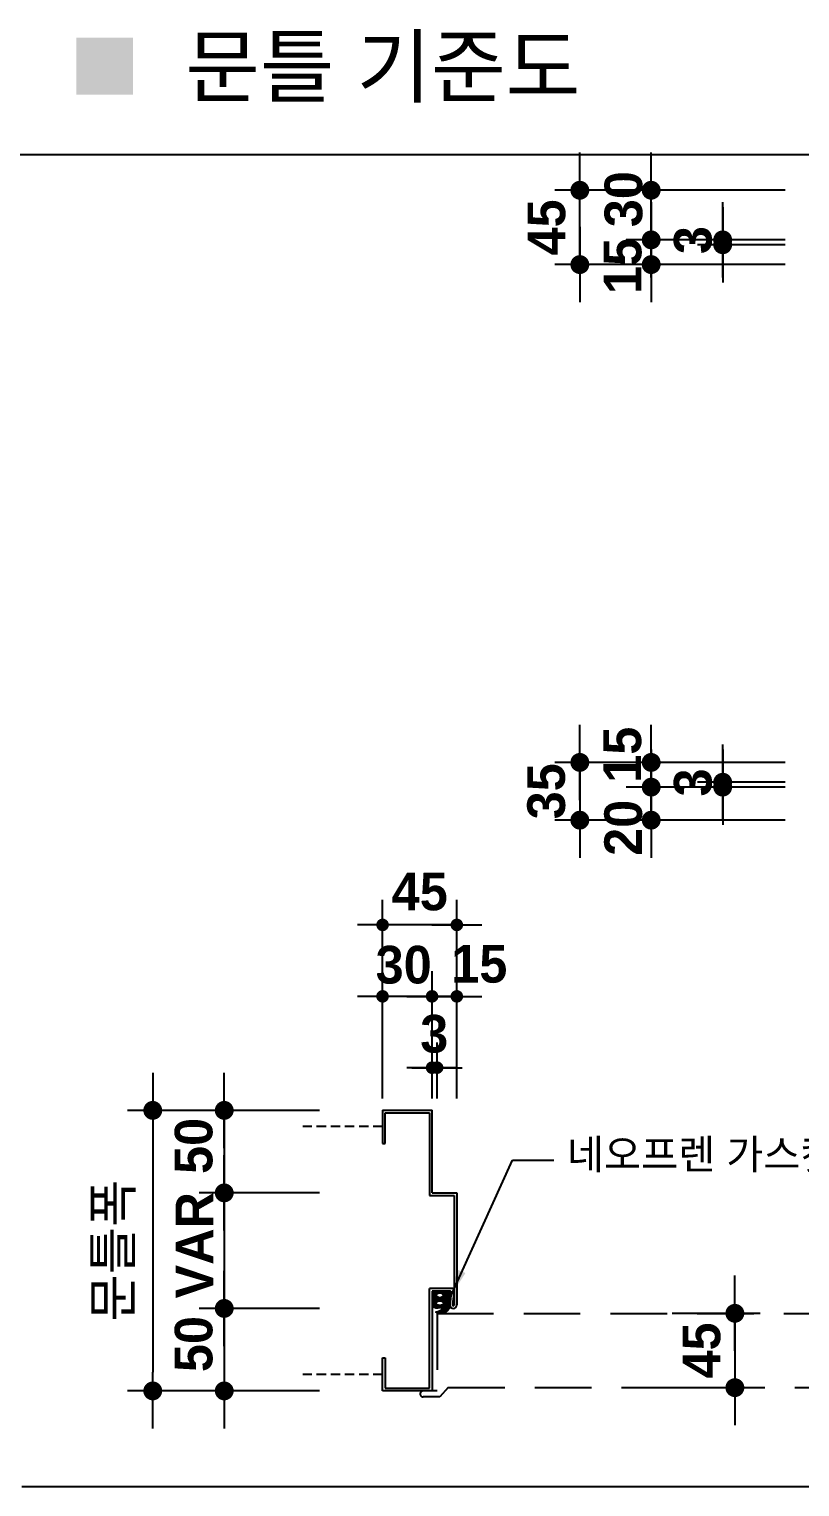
# Model space of a CAD drawing. Extents: x 2158 to 80698, y 2200 to 50885.
# Drawn here: x 39906 to 46040, y 21467 to 33075 of the extents above; entities that cross this region are included whole.
import ezdxf

# ---------------------------------------------------------------- set-up
doc = ezdxf.new("R2010")
doc.units = 0
doc.header["$LTSCALE"] = 300
doc.header["$MEASUREMENT"] = 0
doc.header["$PDSIZE"] = -2
doc.linetypes.add('HID', pattern=[2.3, 1.5, -0.8])
doc.linetypes.add('HIDDEN', pattern=[0.375, 0.25, -0.125])
doc.layers.get('0').update_dxf_attribs({"linetype": 'CONTINUOUS'})
doc.layers.get('Defpoints').update_dxf_attribs({"color": 143, "linetype": 'CONTINUOUS'})
for name, color, linetype in [('A-ANNO-GRA1', 7, 'CONTINUOUS'), ('A-ANNO-LEAD', 4, 'CONTINUOUS'), ('A-ANNO-TEXT1', 7, 'CONTINUOUS'), ('A-DWXM-DOOR', 4, 'CONTINUOUS'), ('A-ST-AXIS-BUB', 7, 'CONTINUOUS'), ('A-ST-AXIS-DIM', 7, 'CONTINUOUS'), ('A-WAXM', 3, 'CONTINUOUS')]:
    doc.layers.add(name, color=color, linetype=linetype)
doc.styles.add('2020음성 1차', font='나눔고딕Bold.ttf')
doc.dimstyles.new('CDIM', dxfattribs={"dimscale": 100, "dimtxt": 3, "dimasz": 1, "dimexe": 2, "dimexo": 1, "dimgap": 1, "dimtad": 1, "dimdec": 0, "dimrnd": 0.5, "dimzin": 0, "dimdsep": 32, "dimtxsty": '2020음성 1차', "dimblk1": '_CIDOT', "dimblk2": '_CIDOT', "dimsah": 1, "dimcen": 5.5, "dimclrd": 2, "dimclre": 2, "dimclrt": 7, "dimadec": 0, "dimazin": 0, "dimtfac": 1, "dimtdec": 0, "dimtix": 1, "dimtmove": 2, "dimatfit": 1, "dimldrblk": 'DOT', "dimfxl": 1, "dimtolj": 1, "dimtzin": 0, "dimlwd": -1, "dimarcsym": 0})

# ---------------------------------------------------------------- blocks, each defined once
blk = doc.blocks.new('_CIDOT')
at = {"color": 0, "linetype": 'ByBlock'}
blk.add_line((2, 0), (-1, 0), dxfattribs=at)
at = {"color": 0, "linetype": 'ByBlock', "const_width": 0.5}
blk.add_lwpolyline([(-0.25, 0, 1), (0.25, 0, 1)], format="xyb", close=True, dxfattribs=at)
blk = doc.blocks.new('*D127')
at = {"layer": 'A-ST-AXIS-DIM'}
for p, q in [((44857, 31942), (44857, 32092)), ((44857, 31397), (44857, 31792)), ((44857, 31247), (44857, 31097))]:
    blk.add_line(p, q, dxfattribs=at)
at = {"layer": 'A-ST-AXIS-DIM', "lineweight": -2}
for p, q in [((45922, 31792), (44657, 31792)), ((45922, 31397), (44657, 31397))]:
    blk.add_line(p, q, dxfattribs=at)
at = {"layer": 'Defpoints', "color": 0}
for p in [(44857, 31792), (46022, 31792), (46022, 31397)]:
    blk.add_point(p, dxfattribs=at)
at = {"layer": 'A-ST-AXIS-DIM', "linetype": 'ByBlock', "xscale": 150, "yscale": 150, "zscale": 150}
for p, rotation in [((44857, 31792), 270), ((44857, 31397), 90)]:
    blk.add_blockref('_CIDOT', p, dxfattribs=dict(at, rotation=rotation))
at = {"layer": 'A-ST-AXIS-DIM', "color": 3, "ltscale": 10, "insert": (44638, 31721), "char_height": 300, "attachment_point": 5, "rotation": 90, "style": '2020음성 1차'}
blk.add_mtext('\\A1;30', dxfattribs=at)
blk = doc.blocks.new('_Dot')
at = {"color": 0, "lineweight": -2}
blk.add_line((-0.5, 0), (-1, 0), dxfattribs=at)
at = {"color": 0, "const_width": 0.5}
blk.add_lwpolyline([(-0.25, 0, 1), (0.25, 0, 1)], format="xyb", close=True, dxfattribs=at)
blk = doc.blocks.new('*D128')
at = {"layer": 'A-ST-AXIS-DIM'}
for p, q in [((44857, 31547), (44857, 31697)), ((44857, 31200), (44857, 31397)), ((44857, 31050), (44857, 30900))]:
    blk.add_line(p, q, dxfattribs=at)
at = {"layer": 'A-ST-AXIS-DIM', "lineweight": -2}
for p, q in [((45922, 31397), (44657, 31397)), ((45922, 31200), (44657, 31200))]:
    blk.add_line(p, q, dxfattribs=at)
at = {"layer": 'Defpoints', "color": 0}
for p in [(44857, 31397), (46022, 31397), (46022, 31200)]:
    blk.add_point(p, dxfattribs=at)
at = {"layer": 'A-ST-AXIS-DIM', "linetype": 'ByBlock', "xscale": 150, "yscale": 150, "zscale": 150}
for p, rotation in [((44857, 31397), 270), ((44857, 31200), 90)]:
    blk.add_blockref('_CIDOT', p, dxfattribs=dict(at, rotation=rotation))
at = {"layer": 'A-ST-AXIS-DIM', "color": 3, "ltscale": 10, "insert": (44631, 31189), "char_height": 300, "attachment_point": 5, "rotation": 90, "style": '2020음성 1차'}
blk.add_mtext('\\A1;15', dxfattribs=at)
blk = doc.blocks.new('*D129')
at = {"layer": 'A-ST-AXIS-DIM'}
for p, q in [((44289, 31942), (44289, 32092)), ((44289, 31200), (44289, 31792)), ((44289, 31050), (44289, 30900))]:
    blk.add_line(p, q, dxfattribs=at)
at = {"layer": 'A-ST-AXIS-DIM', "lineweight": -2}
for p, q in [((45922, 31792), (44089, 31792)), ((45922, 31200), (44089, 31200))]:
    blk.add_line(p, q, dxfattribs=at)
at = {"layer": 'Defpoints', "color": 0}
for p in [(44289, 31792), (46022, 31792), (46022, 31200)]:
    blk.add_point(p, dxfattribs=at)
at = {"layer": 'A-ST-AXIS-DIM', "linetype": 'ByBlock', "xscale": 150, "yscale": 150, "zscale": 150}
for p, rotation in [((44289, 31792), 270), ((44289, 31200), 90)]:
    blk.add_blockref('_CIDOT', p, dxfattribs=dict(at, rotation=rotation))
at = {"layer": 'A-ST-AXIS-DIM', "color": 3, "ltscale": 10, "insert": (44025, 31496), "char_height": 300, "attachment_point": 5, "rotation": 90, "style": '2020음성 1차'}
blk.add_mtext('\\A1;45', dxfattribs=at)
blk = doc.blocks.new('*D134')
at = {"layer": 'A-ST-AXIS-DIM'}
for p, q in [((44857, 27189), (44857, 27339)), ((44857, 27039), (44857, 26776)), ((44857, 26626), (44857, 26476))]:
    blk.add_line(p, q, dxfattribs=at)
at = {"layer": 'A-ST-AXIS-DIM', "lineweight": -2}
for p, q in [((45922, 27039), (44657, 27039)), ((45922, 26776), (44657, 26776))]:
    blk.add_line(p, q, dxfattribs=at)
at = {"layer": 'Defpoints', "color": 0}
for p in [(46022, 27039), (44857, 26776), (46022, 26776)]:
    blk.add_point(p, dxfattribs=at)
at = {"layer": 'A-ST-AXIS-DIM', "linetype": 'ByBlock', "xscale": 150, "yscale": 150, "zscale": 150}
for p, rotation in [((44857, 27039), 270), ((44857, 26776), 90)]:
    blk.add_blockref('_CIDOT', p, dxfattribs=dict(at, rotation=rotation))
at = {"layer": 'A-ST-AXIS-DIM', "color": 3, "ltscale": 10, "insert": (44636, 26715), "char_height": 300, "attachment_point": 5, "rotation": 90, "style": '2020음성 1차'}
blk.add_mtext('\\A1;20', dxfattribs=at)
blk = doc.blocks.new('*D135')
at = {"layer": 'A-ST-AXIS-DIM'}
for p, q in [((44857, 27386), (44857, 27536)), ((44857, 27236), (44857, 27039)), ((44857, 26889), (44857, 26739))]:
    blk.add_line(p, q, dxfattribs=at)
at = {"layer": 'A-ST-AXIS-DIM', "lineweight": -2}
for p, q in [((45922, 27236), (44657, 27236)), ((45922, 27039), (44657, 27039))]:
    blk.add_line(p, q, dxfattribs=at)
at = {"layer": 'Defpoints', "color": 0}
for p in [(46022, 27236), (44857, 27039), (46022, 27039)]:
    blk.add_point(p, dxfattribs=at)
at = {"layer": 'A-ST-AXIS-DIM', "linetype": 'ByBlock', "xscale": 150, "yscale": 150, "zscale": 150}
for p, rotation in [((44857, 27236), 270), ((44857, 27039), 90)]:
    blk.add_blockref('_CIDOT', p, dxfattribs=dict(at, rotation=rotation))
at = {"layer": 'A-ST-AXIS-DIM', "color": 3, "ltscale": 10, "insert": (44629, 27297), "char_height": 300, "attachment_point": 5, "rotation": 90, "style": '2020음성 1차'}
blk.add_mtext('\\A1;15', dxfattribs=at)
blk = doc.blocks.new('*D136')
at = {"layer": 'A-ST-AXIS-DIM'}
for p, q in [((44289, 27386), (44289, 27536)), ((44289, 27236), (44289, 26776)), ((44289, 26626), (44289, 26476))]:
    blk.add_line(p, q, dxfattribs=at)
at = {"layer": 'A-ST-AXIS-DIM', "lineweight": -2}
for p, q in [((45922, 27236), (44089, 27236)), ((45922, 26776), (44089, 26776))]:
    blk.add_line(p, q, dxfattribs=at)
at = {"layer": 'Defpoints', "color": 0}
for p in [(46022, 27236), (44289, 26776), (46022, 26776)]:
    blk.add_point(p, dxfattribs=at)
at = {"layer": 'A-ST-AXIS-DIM', "linetype": 'ByBlock', "xscale": 150, "yscale": 150, "zscale": 150}
for p, rotation in [((44289, 27236), 270), ((44289, 26776), 90)]:
    blk.add_blockref('_CIDOT', p, dxfattribs=dict(at, rotation=rotation))
at = {"layer": 'A-ST-AXIS-DIM', "color": 3, "ltscale": 10, "insert": (44023, 27006), "char_height": 300, "attachment_point": 5, "rotation": 90, "style": '2020음성 1차'}
blk.add_mtext('\\A1;35', dxfattribs=at)
blk = doc.blocks.new('*D137')
at = {"layer": 'A-ST-AXIS-DIM'}
for p, q in [((45426, 27228), (45426, 27378)), ((45426, 27078), (45426, 27039)), ((45426, 26889), (45426, 26739))]:
    blk.add_line(p, q, dxfattribs=at)
at = {"layer": 'A-ST-AXIS-DIM', "lineweight": -2}
for p, q in [((45922, 27078), (45226, 27078)), ((45922, 27039), (45226, 27039))]:
    blk.add_line(p, q, dxfattribs=at)
at = {"layer": 'Defpoints', "color": 0}
for p in [(46022, 27078), (45426, 27039), (46022, 27039)]:
    blk.add_point(p, dxfattribs=at)
at = {"layer": 'A-ST-AXIS-DIM', "linetype": 'ByBlock', "xscale": 150, "yscale": 150, "zscale": 150}
for p, rotation in [((45426, 27039), 90), ((45426, 27078), 270)]:
    blk.add_blockref('_CIDOT', p, dxfattribs=dict(at, rotation=rotation))
at = {"layer": 'A-ST-AXIS-DIM', "color": 3, "ltscale": 10, "insert": (45190, 27076), "char_height": 300, "attachment_point": 5, "rotation": 90, "style": '2020음성 1차'}
blk.add_mtext('\\A1;3', dxfattribs=at)
blk = doc.blocks.new('GASKET')
h = blk.add_hatch()
h.set_pattern_fill('ANSI37', color=256, scale=50, style=0)
h.set_pattern_definition([(315, (-150937.963, 13942.2266), (-4.64038825, -4.64038825), []), (225, (-150937.963, 13942.2266), (-4.64038825, 4.64038825), [])])
h.paths.add_polyline_path([(98.8, -68.6, 0.470403), (133, 22.9, -0.379165), (98.8, -25.1, 0.267404), (102, 35.6, 0.292763), (92.5, 41.7), (9.6, 41.7, 0.414214), (-0.9, 31.2), (-0.9, -66.9, 0.443543), (10.6, -77.3)])
edge = h.paths.add_edge_path(flags=16)
edge.add_ellipse((75.7, -5.9), major_axis=(0, 22.8), ratio=0.667106, start_angle=0, end_angle=360, ccw=False)
edge = h.paths.add_edge_path(flags=16)
edge.add_ellipse((25.7, -5.9), major_axis=(0, 22.8), ratio=0.667106, start_angle=0, end_angle=360, ccw=False)
for p, q in [((-0.9, -66.9), (-0.9, 31.2)), ((9.6, 41.7), (92.5, 41.7)), ((98.8, -68.6), (10.6, -77.3))]:
    blk.add_line(p, q)
for centre, radius, start, end in [((9.6, 31.2), 10.5, 90, 180), ((92.5, 31.2), 10.5, 24.72761, 90), ((47.7, 8), 60.9, 327.06573, 26.94921), ((88.8, 18.1), 44.4, 283.02722, 6.08701), ((78.1, -8.7), 63.3, 289.12223, 29.89191), ((9.6, -66.9), 10.5, 180, 275.67742)]:
    blk.add_arc(centre, radius, start, end)
at = {"extrusion": (0, 0, -1)}
for centre in [(25.7, -5.9), (75.7, -5.9)]:
    blk.add_ellipse(centre, major_axis=(0, 22.8), ratio=0.667106, start_param=3.141593, end_param=9.424778, dxfattribs=at)
blk = doc.blocks.new('*D138')
at = {"layer": 'A-ST-AXIS-DIM'}
for p, q in [((41459, 23958), (41459, 24108)), ((41459, 23808), (41459, 22888)), ((41459, 22738), (41459, 22588))]:
    blk.add_line(p, q, dxfattribs=at)
at = {"layer": 'A-ST-AXIS-DIM', "lineweight": -2}
for p, q in [((42217, 23808), (41259, 23808)), ((42217, 22888), (41259, 22888))]:
    blk.add_line(p, q, dxfattribs=at)
at = {"layer": 'Defpoints', "color": 0}
for p in [(42317, 23808), (41459, 22888), (42317, 22888)]:
    blk.add_point(p, dxfattribs=at)
at = {"layer": 'A-ST-AXIS-DIM', "linetype": 'ByBlock', "xscale": 150, "yscale": 150, "zscale": 150}
for p, rotation in [((41459, 23808), 270), ((41459, 22888), 90)]:
    blk.add_blockref('_CIDOT', p, dxfattribs=dict(at, rotation=rotation))
at = {"layer": 'A-ST-AXIS-DIM', "color": 3, "ltscale": 10, "insert": (41221, 23391), "char_height": 300, "attachment_point": 5, "rotation": 90, "style": '2020음성 1차'}
blk.add_mtext('\\A1;VAR', dxfattribs=at)
blk = doc.blocks.new('*D139')
at = {"layer": 'A-ST-AXIS-DIM'}
for p, q in [((41459, 24615), (41459, 24765)), ((41459, 24465), (41459, 23808)), ((41459, 23658), (41459, 23508))]:
    blk.add_line(p, q, dxfattribs=at)
at = {"layer": 'A-ST-AXIS-DIM', "lineweight": -2}
for p, q in [((42217, 24465), (41259, 24465)), ((42217, 23808), (41259, 23808))]:
    blk.add_line(p, q, dxfattribs=at)
at = {"layer": 'Defpoints', "color": 0}
for p in [(42317, 24465), (41459, 23808), (42317, 23808)]:
    blk.add_point(p, dxfattribs=at)
at = {"layer": 'A-ST-AXIS-DIM', "linetype": 'ByBlock', "xscale": 150, "yscale": 150, "zscale": 150}
for p, rotation in [((41459, 24465), 270), ((41459, 23808), 90)]:
    blk.add_blockref('_CIDOT', p, dxfattribs=dict(at, rotation=rotation))
at = {"layer": 'A-ST-AXIS-DIM', "color": 3, "ltscale": 10, "insert": (41217, 24182), "char_height": 300, "attachment_point": 5, "rotation": 90, "style": '2020음성 1차'}
blk.add_mtext('\\A1;50', dxfattribs=at)
blk = doc.blocks.new('*D140')
at = {"layer": 'A-ST-AXIS-DIM', "lineweight": -2}
for p, q in [((42217, 24465), (40690, 24465)), ((42217, 22231), (40690, 22231))]:
    blk.add_line(p, q, dxfattribs=at)
at = {"layer": 'A-ST-AXIS-DIM'}
blk.add_line((40890, 24315), (40890, 22381), dxfattribs=at)
at = {"layer": 'Defpoints', "color": 0}
for p in [(42317, 24465), (40890, 22231), (42317, 22231)]:
    blk.add_point(p, dxfattribs=at)
at = {"layer": 'A-ST-AXIS-DIM', "linetype": 'ByBlock', "xscale": 150, "yscale": 150, "zscale": 150}
for p, rotation in [((40890, 24465), 90), ((40890, 22231), 270)]:
    blk.add_blockref('_CIDOT', p, dxfattribs=dict(at, rotation=rotation))
at = {"layer": 'A-ST-AXIS-DIM', "color": 3, "ltscale": 10, "insert": (40587, 23348), "char_height": 300, "attachment_point": 5, "rotation": 90, "style": '2020음성 1차'}
blk.add_mtext('\\A1;문틀폭', dxfattribs=at)
blk = doc.blocks.new('*D141')
at = {"layer": 'A-ST-AXIS-DIM'}
for p, q in [((41459, 23038), (41459, 23188)), ((41459, 22888), (41459, 22231)), ((41459, 22081), (41459, 21931))]:
    blk.add_line(p, q, dxfattribs=at)
at = {"layer": 'A-ST-AXIS-DIM', "lineweight": -2}
for p, q in [((42217, 22888), (41259, 22888)), ((42217, 22231), (41259, 22231))]:
    blk.add_line(p, q, dxfattribs=at)
at = {"layer": 'Defpoints', "color": 0}
for p in [(42317, 22888), (41459, 22231), (42317, 22231)]:
    blk.add_point(p, dxfattribs=at)
at = {"layer": 'A-ST-AXIS-DIM', "linetype": 'ByBlock', "xscale": 150, "yscale": 150, "zscale": 150}
for p, rotation in [((41459, 22888), 270), ((41459, 22231), 90)]:
    blk.add_blockref('_CIDOT', p, dxfattribs=dict(at, rotation=rotation))
at = {"layer": 'A-ST-AXIS-DIM', "color": 3, "ltscale": 10, "insert": (41217, 22604), "char_height": 300, "attachment_point": 5, "rotation": 90, "style": '2020음성 1차'}
blk.add_mtext('\\A1;50', dxfattribs=at)
blk = doc.blocks.new('*D142')
at = {"layer": 'A-ST-AXIS-DIM', "lineweight": -2}
for p, q in [((42719, 24560), (42719, 25573)), ((43113, 24560), (43113, 25573))]:
    blk.add_line(p, q, dxfattribs=at)
at = {"layer": 'A-ST-AXIS-DIM'}
for p, q in [((42619, 25373), (42519, 25373)), ((43113, 25373), (42719, 25373)), ((43213, 25373), (43313, 25373))]:
    blk.add_line(p, q, dxfattribs=at)
at = {"layer": 'Defpoints', "color": 0}
for p in [(42719, 25373), (42719, 24460), (43113, 24460)]:
    blk.add_point(p, dxfattribs=at)
at = {"layer": 'A-ST-AXIS-DIM', "linetype": 'ByBlock', "xscale": 100, "yscale": 100, "zscale": 100}
blk.add_blockref('_CIDOT', (42719, 25373), dxfattribs=at)
at = {"layer": 'A-ST-AXIS-DIM', "linetype": 'ByBlock', "xscale": 100, "yscale": 100, "zscale": 100, "rotation": 180}
blk.add_blockref('_CIDOT', (43113, 25373), dxfattribs=at)
at = {"layer": 'A-ST-AXIS-DIM', "color": 3, "ltscale": 10, "insert": (42887, 25623), "char_height": 300, "attachment_point": 5, "style": '2020음성 1차'}
blk.add_mtext('\\A1;30', dxfattribs=at)
blk = doc.blocks.new('*D143')
at = {"layer": 'A-ST-AXIS-DIM', "lineweight": -2}
for p, q in [((43113, 24560), (43113, 25573)), ((43310, 24560), (43310, 25573))]:
    blk.add_line(p, q, dxfattribs=at)
at = {"layer": 'A-ST-AXIS-DIM'}
for p, q in [((43013, 25373), (42913, 25373)), ((43310, 25373), (43113, 25373)), ((43410, 25373), (43510, 25373))]:
    blk.add_line(p, q, dxfattribs=at)
at = {"layer": 'Defpoints', "color": 0}
for p in [(43113, 25373), (43113, 24460), (43310, 24460)]:
    blk.add_point(p, dxfattribs=at)
at = {"layer": 'A-ST-AXIS-DIM', "linetype": 'ByBlock', "xscale": 100, "yscale": 100, "zscale": 100}
blk.add_blockref('_CIDOT', (43113, 25373), dxfattribs=at)
at = {"layer": 'A-ST-AXIS-DIM', "linetype": 'ByBlock', "xscale": 100, "yscale": 100, "zscale": 100, "rotation": 180}
blk.add_blockref('_CIDOT', (43310, 25373), dxfattribs=at)
at = {"layer": 'A-ST-AXIS-DIM', "color": 3, "ltscale": 10, "insert": (43489, 25630), "char_height": 300, "attachment_point": 5, "style": '2020음성 1차'}
blk.add_mtext('\\A1;15', dxfattribs=at)
blk = doc.blocks.new('*D144')
at = {"layer": 'A-ST-AXIS-DIM', "lineweight": -2}
for p, q in [((42719, 24560), (42719, 26142)), ((43310, 24560), (43310, 26142))]:
    blk.add_line(p, q, dxfattribs=at)
at = {"layer": 'A-ST-AXIS-DIM'}
for p, q in [((42619, 25942), (42519, 25942)), ((43310, 25942), (42719, 25942)), ((43410, 25942), (43510, 25942))]:
    blk.add_line(p, q, dxfattribs=at)
at = {"layer": 'Defpoints', "color": 0}
for p in [(42719, 25942), (42719, 24460), (43310, 24460)]:
    blk.add_point(p, dxfattribs=at)
at = {"layer": 'A-ST-AXIS-DIM', "linetype": 'ByBlock', "xscale": 100, "yscale": 100, "zscale": 100}
blk.add_blockref('_CIDOT', (42719, 25942), dxfattribs=at)
at = {"layer": 'A-ST-AXIS-DIM', "linetype": 'ByBlock', "xscale": 100, "yscale": 100, "zscale": 100, "rotation": 180}
blk.add_blockref('_CIDOT', (43310, 25942), dxfattribs=at)
at = {"layer": 'A-ST-AXIS-DIM', "color": 3, "ltscale": 10, "insert": (43015, 26206), "char_height": 300, "attachment_point": 5, "style": '2020음성 1차'}
blk.add_mtext('\\A1;45', dxfattribs=at)
blk = doc.blocks.new('*D145')
at = {"layer": 'A-ST-AXIS-DIM', "lineweight": -2}
for p, q in [((43113, 24560), (43113, 25005)), ((43153, 24560), (43153, 25005))]:
    blk.add_line(p, q, dxfattribs=at)
at = {"layer": 'A-ST-AXIS-DIM'}
for p, q in [((43013, 24805), (42913, 24805)), ((43153, 24805), (43113, 24805)), ((43253, 24805), (43353, 24805))]:
    blk.add_line(p, q, dxfattribs=at)
at = {"layer": 'Defpoints', "color": 0}
for p in [(43113, 24805), (43113, 24460), (43153, 24460)]:
    blk.add_point(p, dxfattribs=at)
at = {"layer": 'A-ST-AXIS-DIM', "linetype": 'ByBlock', "xscale": 100, "yscale": 100, "zscale": 100, "rotation": 180}
blk.add_blockref('_CIDOT', (43153, 24805), dxfattribs=at)
at = {"layer": 'A-ST-AXIS-DIM', "linetype": 'ByBlock', "xscale": 100, "yscale": 100, "zscale": 100}
blk.add_blockref('_CIDOT', (43113, 24805), dxfattribs=at)
at = {"layer": 'A-ST-AXIS-DIM', "color": 3, "ltscale": 10, "insert": (43130, 25073), "char_height": 300, "attachment_point": 5, "style": '2020음성 1차'}
blk.add_mtext('\\A1;3', dxfattribs=at)
blk = doc.blocks.new('*D150')
at = {"layer": 'A-ST-AXIS-DIM'}
for p, q in [((45426, 31547), (45426, 31697)), ((45426, 31397), (45426, 31358)), ((45426, 31208), (45426, 31058))]:
    blk.add_line(p, q, dxfattribs=at)
at = {"layer": 'A-ST-AXIS-DIM', "lineweight": -2}
for p, q in [((45922, 31397), (45226, 31397)), ((45922, 31358), (45226, 31358))]:
    blk.add_line(p, q, dxfattribs=at)
at = {"layer": 'Defpoints', "color": 0}
for p in [(45426, 31358), (46022, 31397), (46022, 31358)]:
    blk.add_point(p, dxfattribs=at)
at = {"layer": 'A-ST-AXIS-DIM', "linetype": 'ByBlock', "xscale": 150, "yscale": 150, "zscale": 150}
for p, rotation in [((45426, 31358), 90), ((45426, 31397), 270)]:
    blk.add_blockref('_CIDOT', p, dxfattribs=dict(at, rotation=rotation))
at = {"layer": 'A-ST-AXIS-DIM', "color": 3, "ltscale": 10, "insert": (45190, 31395), "char_height": 300, "attachment_point": 5, "rotation": 90, "style": '2020음성 1차'}
blk.add_mtext('\\A1;3', dxfattribs=at)
blk = doc.blocks.new('*D163')
at = {"layer": 'A-ST-AXIS-DIM'}
for p, q in [((45523, 22999), (45523, 23149)), ((45523, 22849), (45523, 22257)), ((45523, 22107), (45523, 21957))]:
    blk.add_line(p, q, dxfattribs=at)
at = {"layer": 'A-ST-AXIS-DIM', "lineweight": -2}
for p, q in [((45023, 22849), (45723, 22849)), ((45023, 22257), (45723, 22257))]:
    blk.add_line(p, q, dxfattribs=at)
at = {"layer": 'Defpoints', "color": 0}
for p in [(44923, 22849), (44923, 22257), (45523, 22257)]:
    blk.add_point(p, dxfattribs=at)
at = {"layer": 'A-ST-AXIS-DIM', "linetype": 'ByBlock', "xscale": 150, "yscale": 150, "zscale": 150}
for p, rotation in [((45523, 22849), 270), ((45523, 22257), 90)]:
    blk.add_blockref('_CIDOT', p, dxfattribs=dict(at, rotation=rotation))
at = {"layer": 'A-ST-AXIS-DIM', "color": 3, "ltscale": 10, "insert": (45259, 22553), "char_height": 300, "attachment_point": 5, "rotation": 90, "style": '2020음성 1차'}
blk.add_mtext('\\A1;45', dxfattribs=at)

msp = doc.modelspace()

# ---------------------------------------------------------------- linework, layer by layer
at = {"layer": 'A-ANNO-GRA1'}
for p, q in [((72608.3, 32074.2), (2200, 32074.2)), ((56228.7, 21467.2), (39849, 21467.2))]:
    msp.add_line(p, q, dxfattribs=at)
at = {"layer": 'A-ANNO-LEAD'}
for p, q in [((43264.7, 22991.6), (43752.3, 24069.4)), ((43752.3, 24069.4), (44081.1, 24069.4))]:
    msp.add_line(p, q, dxfattribs=at)
msp.add_solid([(43314.7, 23197), (43378.6, 23169.7), (43264.7, 22991.6)], dxfattribs=at)
at = {"layer": 'A-DWXM-DOOR'}
for p, q in [((42719, 24465.4), (43113.3, 24465.4)), ((42719, 24465.4), (42719, 24202.5)), ((42740, 24202.5), (42740, 24444.4)), ((42740, 24444.4), (43092.3, 24444.4)), ((43092.3, 24444.4), (43092.3, 23787.2)), ((43113.3, 23808.2), (43113.3, 24465.4)), ((42719, 24202.5), (42740, 24202.5)), ((43113.3, 23808.2), (43310.4, 23808.2)), ((43310.4, 23808.2), (43310.4, 22916)), ((43092.3, 23787.2), (43289.4, 23787.2)), ((43289.4, 23787.2), (43289.4, 22915.9)), ((43277.4, 23045.9), (43092.3, 23045.9)), ((43092.3, 22252.1), (43092.3, 23045.9)), ((43113.3, 23026.2), (43113.3, 22231)), ((43254.3, 23026.2), (43113.3, 23026.2)), ((43264.8, 23014.6), (43254.9, 22915.8)), ((43287.9, 23034.4), (43276, 22915.8)), ((42719, 22231), (42719, 22493.9)), ((42719, 22493.9), (42740, 22493.9)), ((42740, 22493.9), (42740, 22252.1)), ((43152.7, 22231), (42719, 22231)), ((42740, 22252.1), (43092.3, 22252.1))]:
    msp.add_line(p, q, dxfattribs=at)
at = {"layer": 'A-DWXM-DOOR', "linetype": 'HID'}
for p, q in [((43152.7, 22848.8), (47135.9, 22848.8)), ((43152.7, 22848.8), (43152.7, 22215.3)), ((43175.6, 22183.7), (43041.5, 22183.7)), ((43240.9, 22257.3), (43175.6, 22183.7)), ((43240.9, 22257.3), (47135.9, 22257.3))]:
    msp.add_line(p, q, dxfattribs=at)
at = {"layer": 'A-DWXM-DOOR'}
for centre, radius, start, end in [((43254.3, 23015.7), 10.5, 354.29645, 90), ((43277.4, 23035.4), 10.5, 354.29645, 90), ((43282.7, 22916), 27.8, 180.32738, 359.99999), ((43282.7, 22915.9), 6.68, 180.95652, 0.44556)]:
    msp.add_arc(centre, radius, start, end, dxfattribs=at)
at = {"layer": 'A-DWXM-DOOR', "linetype": 'HID'}
msp.add_arc((43041.5, 22207.4), 23.7, 90, 270, dxfattribs=at)
at = {"layer": 'A-ST-AXIS-BUB'}
msp.add_solid([(40280.9, 33006.1), (40732.7, 33006.1), (40280.9, 32554.2), (40732.7, 32554.2)], dxfattribs=at)
at = {"layer": 'A-WAXM', "linetype": 'HIDDEN'}
for p, q in [((42719, 24335.5), (42085.7, 24335.5)), ((42719, 22360.9), (42085.7, 22360.9))]:
    msp.add_line(p, q, dxfattribs=at)

# ---------------------------------------------------------------- block references
at = {"layer": 'A-ST-AXIS-BUB', "xscale": -1.248616389887502, "yscale": 1.248616389887502, "zscale": 1.248616389884075, "rotation": 90}
msp.add_blockref('GASKET', (43167.5, 23024.6), dxfattribs=at)

# ---------------------------------------------------------------- texts
at = {"layer": 'A-ANNO-TEXT1', "style": '2020음성 1차'}
for s, height, p in [('문틀 기준도', 473.16, (41148.4, 32541.1)), ('네오프렌 가스켓', 235.32, (44186, 23997.5))]:
    msp.add_text(s, height=height, dxfattribs=at).set_placement(p)

# ---------------------------------------------------------------- dimensions: what is measured, and where the dimension line sits
at = {"layer": 'A-ST-AXIS-DIM'}
for base, p1, p2, angle, text, override, picture, middle in [((44288.5, 31791.8), (46022.3, 31200.3), (46022.3, 31791.8), 90, '45', {"dimasz": 1.5, "dimclrd": 256, "dimclre": 256, "dimclrt": 3, "dimfxl": 4}, '*D129', (44024.9, 31496.1)), ((44288.5, 26775.8), (46022.3, 27235.9), (46022.3, 26775.8), 270, '35', {"dimasz": 1.5, "dimclrd": 256, "dimclre": 256, "dimclrt": 3, "dimfxl": 4}, '*D136', (44023, 27005.9)), ((42719, 25942.2), (43310.4, 24460.2), (42719, 24460.2), 180, '45', {"dimclrd": 256, "dimclre": 256, "dimclrt": 3, "dimfxl": 4}, '*D144', (43014.7, 26205.8)), ((40890.3, 22231), (42317.4, 24465.4), (42317.4, 22231), 270, '문틀폭', {"dimasz": 1.5, "dimclrd": 256, "dimclre": 256, "dimclrt": 3, "dimfxl": 4}, '*D140', (40587.3, 23348.2)), ((45522.9, 22257.3), (44923.2, 22848.8), (44923.2, 22257.3), 270, '45', {"dimasz": 1.5, "dimclrd": 256, "dimclre": 256, "dimclrt": 3, "dimfxl": 4}, '*D163', (45259.3, 22553))]:
    dim = msp.add_linear_dim(base=base, p1=p1, p2=p2, angle=angle, text=text, dimstyle='CDIM', override=override, dxfattribs=at)
    dim.commit()
    dim.dimension.update_dxf_attribs({"geometry": picture, "text_midpoint": middle})
for base, p1, p2, angle, text, override, picture, middle in [((44857.3, 31791.8), (46022.3, 31397.5), (46022.3, 31791.8), 90, '30', {"dimasz": 1.5, "dimclrd": 256, "dimclre": 256, "dimclrt": 3, "dimfxl": 4}, '*D127', (44637.7, 31720.8)), ((44857.3, 31397.5), (46022.3, 31200.3), (46022.3, 31397.5), 90, '15', {"dimasz": 1.5, "dimclrd": 256, "dimclre": 256, "dimclrt": 3, "dimfxl": 4}, '*D128', (44630.6, 31189.1)), ((45426.1, 31358.1), (46022.3, 31397.5), (46022.3, 31358.1), 270, '3', {"dimasz": 1.5, "dimclrd": 256, "dimclre": 256, "dimclrt": 3, "dimfxl": 4}, '*D150', (45189.6, 31395.4)), ((44857.3, 27038.7), (46022.3, 27235.9), (46022.3, 27038.7), 270, '15', {"dimasz": 1.5, "dimclrd": 256, "dimclre": 256, "dimclrt": 3, "dimfxl": 4}, '*D135', (44628.7, 27297.4)), ((44857.3, 26775.8), (46022.3, 27038.7), (46022.3, 26775.8), 270, '20', {"dimasz": 1.5, "dimclrd": 256, "dimclre": 256, "dimclrt": 3, "dimfxl": 4}, '*D134', (44635.8, 26715.4)), ((45426.1, 27038.7), (46022.3, 27078.1), (46022.3, 27038.7), 270, '3', {"dimasz": 1.5, "dimclrd": 256, "dimclre": 256, "dimclrt": 3, "dimfxl": 4}, '*D137', (45189.6, 27076)), ((42719, 25373.4), (43113.3, 24460.2), (42719, 24460.2), 180, '30', {"dimclrd": 256, "dimclre": 256, "dimclrt": 3, "dimfxl": 4}, '*D142', (42886.9, 25622.7)), ((43113.3, 25373.4), (43310.4, 24460.2), (43113.3, 24460.2), 180, '15', {"dimclrd": 256, "dimclre": 256, "dimclrt": 3, "dimfxl": 4}, '*D143', (43488.7, 25629.8)), ((43113.3, 24804.6), (43152.7, 24460.2), (43113.3, 24460.2), 180, '3', {"dimclrd": 256, "dimclre": 256, "dimclrt": 3, "dimfxl": 4}, '*D145', (43130.4, 25072.6)), ((41459.1, 23808.2), (42317.4, 24465.4), (42317.4, 23808.2), 270, '50', {"dimasz": 1.5, "dimclrd": 256, "dimclre": 256, "dimclrt": 3, "dimfxl": 4}, '*D139', (41217, 24181.5)), ((41459.1, 22888.2), (42317.4, 23808.2), (42317.4, 22888.2), 270, 'VAR', {"dimasz": 1.5, "dimclrd": 256, "dimclre": 256, "dimclrt": 3, "dimfxl": 4}, '*D138', (41220.6, 23390.9)), ((41459.1, 22231), (42317.4, 22888.2), (42317.4, 22231), 270, '50', {"dimasz": 1.5, "dimclrd": 256, "dimclre": 256, "dimclrt": 3, "dimfxl": 4}, '*D141', (41217, 22604.3))]:
    dim = msp.add_linear_dim(base=base, p1=p1, p2=p2, angle=angle, text=text, dimstyle='CDIM', override=override, dxfattribs=at)
    dim.commit()
    dim.dimension.update_dxf_attribs({"geometry": picture, "text_midpoint": middle, "dimtype": 160})

doc.saveas('drawing.dxf')
